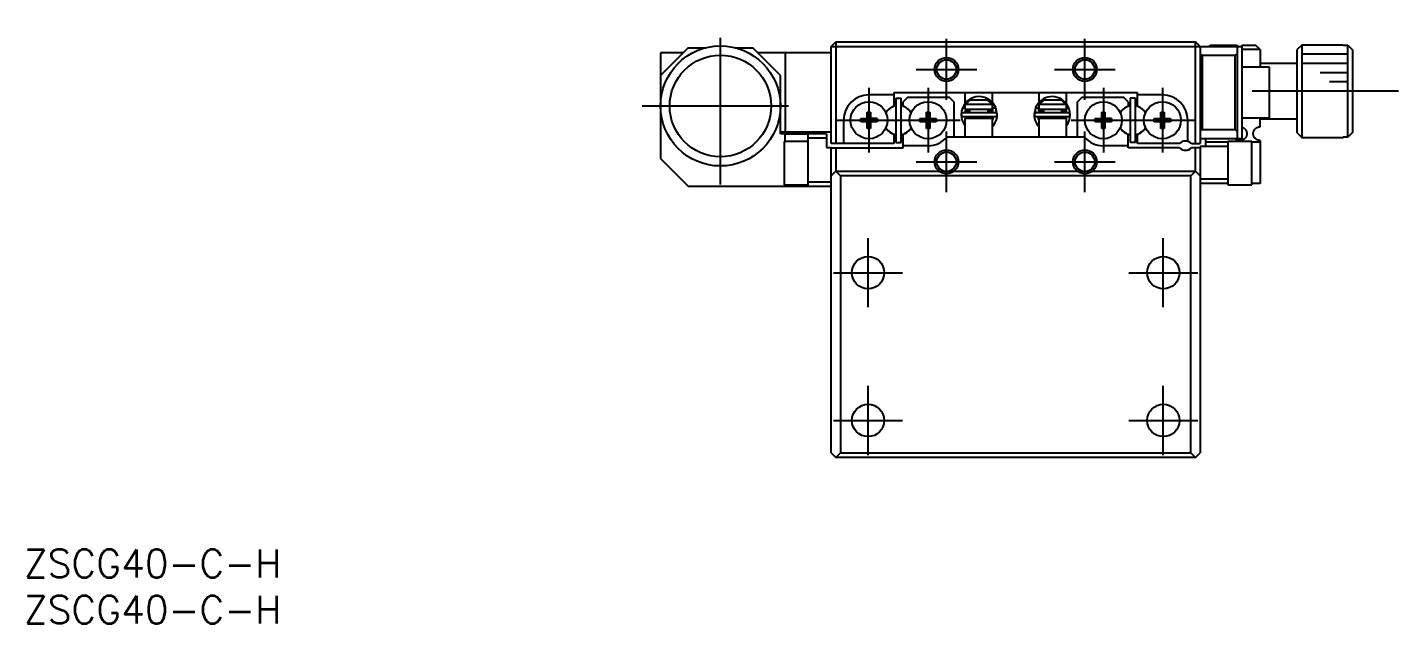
# Model space of a CAD drawing. Extents: x 0 to 312, y -8 to 225.
# Drawn here: x 0.4 to 149, y -8 to 56.5 of the extents above; entities that cross this region are included whole.
import ezdxf

# ---------------------------------------------------------------- set-up
doc = ezdxf.new("R2010")
doc.units = 0
doc.header["$LTSCALE"] = 0.5
doc.linetypes.add('CENTER', pattern=[50.8, 31.75, -6.35, 6.35, -6.35])
for name, color, linetype in [('MSM_CENTER', 1, 'CENTER'), ('MSM_CONTINUOUS', 7, 'CONTINUOUS'), ('MSM_NARROW', 5, 'CONTINUOUS'), ('MSM_PART_NUMBER', 7, 'CONTINUOUS')]:
    doc.layers.add(name, color=color, linetype=linetype)
doc.styles.get("Standard").update_dxf_attribs({"font": 'txt.shx', "height": 3, "bigfont": 'bigfont.shx'})

# ---------------------------------------------------------------- blocks, each defined once
blk = doc.blocks.new('*U2')
at = {"layer": 'MSM_PART_NUMBER'}
blk.add_text('ZSCG40-C-H', height=3, dxfattribs=at).set_placement((0, -3))
blk = doc.blocks.new('*U3')
at = {"layer": 'MSM_PART_NUMBER'}
blk.add_text('ZSCG40-C-H', height=3, dxfattribs=at).set_placement((0, -8))

msp = doc.modelspace()

# ---------------------------------------------------------------- linework, layer by layer
at = {"layer": 'MSM_CENTER'}
for p, q in [((75.5, 39.54), (75.5, 56.54)), ((100, 48.69), (100, 55.29)), ((115, 48.69), (115, 55.29)), ((96.7, 51.99), (103.3, 51.99)), ((111.7, 51.99), (118.3, 51.99)), ((91.6, 49.99), (91.6, 42.99)), ((98, 49.99), (98, 42.99)), ((117, 49.99), (117, 42.99)), ((123.4, 49.99), (123.4, 42.99)), ((149, 49.64), (133, 49.64)), ((67, 48.04), (84, 48.04)), ((88.1, 46.49), (101.5, 46.49)), ((113.5, 46.49), (126.9, 46.49)), ((100, 38.69), (100, 45.29)), ((115, 38.69), (115, 45.29)), ((96.7, 41.99), (103.3, 41.99)), ((111.7, 41.99), (118.3, 41.99)), ((91.5, 26.24), (91.5, 33.74)), ((123.5, 26.24), (123.5, 33.74)), ((87.75, 29.99), (95.25, 29.99)), ((119.75, 29.99), (127.25, 29.99)), ((91.5, 10.24), (91.5, 17.74)), ((123.5, 10.24), (123.5, 17.74)), ((87.75, 13.99), (95.25, 13.99)), ((119.75, 13.99), (127.25, 13.99))]:
    msp.add_line(p, q, dxfattribs=at)
at = {"layer": 'MSM_CONTINUOUS'}
for p, q in [((87.5, 54.49), (88, 54.99)), ((88, 54.99), (88, 43.99)), ((88, 54.99), (127, 54.99)), ((127, 43.99), (127, 54.99)), ((127.5, 54.49), (127, 54.99)), ((72, 54.34), (69, 51.34)), ((69, 53.79), (69, 42.34)), ((71.45, 53.79), (69, 53.79)), ((72, 54.34), (73.9, 54.34)), ((77.1, 54.34), (79, 54.34)), ((82, 51.34), (79, 54.34)), ((87.5, 53.79), (79.55, 53.79)), ((82.5, 53.79), (82.5, 45.19)), ((87.5, 43.99), (87.5, 54.49)), ((87.5, 54.49), (132, 54.49)), ((127.5, 54.49), (127.5, 43.99)), ((127.5, 53.69), (127.7, 53.49)), ((128.6, 54.64), (128.45, 54.49)), ((128.6, 54.64), (131.5, 54.64)), ((131.3, 53.49), (131.5, 53.69)), ((131.5, 54.64), (131.5, 44.49)), ((132, 54.64), (132, 44.49)), ((132, 54.64), (133.5, 54.64)), ((134, 54.14), (132, 54.14)), ((134, 54.14), (133.5, 54.64)), ((134, 54.14), (134, 52.24)), ((138.5, 54.64), (138, 54.14)), ((138, 45.14), (138, 54.14)), ((138.5, 54.64), (138.5, 44.64)), ((143, 54.64), (138.5, 54.64)), ((143, 54.64), (143, 54.62)), ((143, 54.62), (143.5, 54.62)), ((143.5, 44.66), (143.5, 54.62)), ((143.5, 54.62), (144, 54.12)), ((144, 54.12), (144, 45.16)), ((131.3, 53.49), (127.7, 53.49)), ((127.7, 53.49), (127.7, 45.49)), ((131.3, 45.49), (131.3, 53.49)), ((135, 52.24), (132, 52.24)), ((138, 52.64), (134, 52.64)), ((135, 46.74), (135, 52.24)), ((82, 45.04), (82, 51.34)), ((94.3, 49.24), (91.6, 49.24)), ((94.3, 49.49), (120.7, 49.49)), ((94.3, 49.49), (94.3, 48.04)), ((102, 49.49), (102, 48.28)), ((105, 48.4), (105, 49.49)), ((110, 49.49), (110, 48.4)), ((113, 48.28), (113, 49.49)), ((120.7, 48.04), (120.7, 49.49)), ((123.4, 49.24), (120.7, 49.24)), ((94.04, 47.89), (94.3, 48.04)), ((94.5, 48.89), (94.5, 44.09)), ((94.5, 48.89), (95.1, 48.89)), ((95.1, 44.09), (95.1, 48.89)), ((95.8, 48.99), (95.3, 48.49)), ((95.3, 48.04), (95.3, 48.49)), ((95.3, 48.04), (95.56, 47.89)), ((95.8, 48.99), (100.3, 48.99)), ((100.8, 48.49), (100.3, 48.99)), ((100.8, 48.49), (100.8, 44.69)), ((101.75, 47.86), (101.73, 47.8)), ((101.77, 47.85), (101.75, 47.86)), ((101.97, 47.75), (101.76, 47.86)), ((102, 47.74), (101.97, 47.75)), ((105, 48.19), (102, 48.19)), ((102, 48.19), (102, 47.69)), ((102, 47.69), (105, 47.69)), ((102.01, 47.3), (102.11, 47.69)), ((102.05, 48.19), (102.58, 48.69)), ((102.1, 47.65), (102.11, 47.67)), ((102.1, 47.64), (102.1, 47.65)), ((102.1, 47.62), (102.1, 47.64)), ((102.1, 47.61), (102.1, 47.62)), ((102.1, 47.6), (102.1, 47.61)), ((102.1, 47.58), (102.1, 47.6)), ((102.1, 47.57), (102.1, 47.58)), ((102.1, 47.55), (102.1, 47.57)), ((102.11, 47.68), (102.12, 47.7)), ((102.11, 47.67), (102.11, 47.68)), ((102.12, 47.7), (102.12, 47.7)), ((102.5, 47.69), (102.5, 47.3)), ((102.58, 48.69), (104.42, 48.69)), ((104.42, 48.69), (104.95, 48.19)), ((104.5, 47.3), (104.5, 47.69)), ((104.97, 47.7), (104.98, 47.69)), ((104.98, 47.69), (104.98, 47.68)), ((104.98, 47.68), (104.99, 47.66)), ((104.99, 47.66), (104.99, 47.65)), ((104.99, 47.65), (104.99, 47.63)), ((104.99, 47.63), (104.99, 47.62)), ((104.99, 47.62), (105, 47.6)), ((105, 47.57), (104.99, 47.56)), ((104.99, 47.56), (104.99, 47.54)), ((105, 48.39), (105, 48.39)), ((105, 47.69), (105, 48.19)), ((105.1, 47.8), (105, 47.74)), ((105, 47.73), (105.01, 47.74)), ((105, 47.6), (105, 47.59)), ((105, 47.59), (105, 47.57)), ((105.01, 47.74), (105.02, 47.75)), ((105.02, 47.75), (105.03, 47.75)), ((105.03, 47.75), (105.04, 47.76)), ((105.04, 47.76), (105.05, 47.76)), ((105.05, 47.76), (105.07, 47.77)), ((105.07, 47.77), (105.08, 47.78)), ((105.08, 47.78), (105.09, 47.79)), ((105.09, 47.79), (105.11, 47.79)), ((105.34, 47.87), (105.1, 47.8)), ((105.11, 47.79), (105.12, 47.8)), ((105.12, 47.8), (105.14, 47.81)), ((105.14, 47.81), (105.15, 47.81)), ((105.15, 47.81), (105.17, 47.82)), ((105.17, 47.82), (105.18, 47.82)), ((105.18, 47.82), (105.2, 47.83)), ((105.2, 47.83), (105.21, 47.84)), ((105.21, 47.84), (105.23, 47.84)), ((105.23, 47.84), (105.24, 47.85)), ((105.24, 47.85), (105.25, 47.85)), ((105.25, 47.85), (105.27, 47.85)), ((105.27, 47.85), (105.28, 47.86)), ((105.28, 47.86), (105.29, 47.86)), ((105.29, 47.86), (105.3, 47.86)), ((105.3, 47.86), (105.31, 47.86)), ((105.31, 47.86), (105.32, 47.86)), ((105.32, 47.86), (105.32, 47.86)), ((105.32, 47.86), (105.33, 47.86)), ((105.33, 47.86), (105.34, 47.86)), ((105.34, 47.86), (105.34, 47.86)), ((105.35, 47.84), (105.34, 47.86)), ((105.34, 47.86), (105.34, 47.86)), ((105.34, 47.86), (105.34, 47.86)), ((105.36, 47.81), (105.35, 47.84)), ((105.5, 47.12), (105.36, 47.81)), ((105.37, 47.78), (105.36, 47.81)), ((105.38, 47.74), (105.37, 47.78)), ((105.39, 47.71), (105.38, 47.74)), ((105.39, 47.68), (105.39, 47.71)), ((105.39, 47.64), (105.39, 47.68)), ((105.4, 47.61), (105.39, 47.64)), ((105.39, 47.54), (105.4, 47.57)), ((105.4, 47.57), (105.4, 47.61)), ((109.64, 47.81), (109.5, 47.12)), ((109.61, 47.66), (109.6, 47.63)), ((109.6, 47.63), (109.6, 47.59)), ((109.6, 47.59), (109.6, 47.56)), ((109.6, 47.56), (109.61, 47.53)), ((109.62, 47.73), (109.61, 47.7)), ((109.61, 47.7), (109.61, 47.66)), ((109.63, 47.76), (109.62, 47.73)), ((109.64, 47.8), (109.63, 47.76)), ((109.65, 47.83), (109.64, 47.8)), ((109.66, 47.86), (109.65, 47.83)), ((109.66, 47.87), (109.9, 47.8)), ((109.66, 47.87), (109.66, 47.86)), ((109.66, 47.86), (109.66, 47.86)), ((109.66, 47.86), (109.66, 47.86)), ((109.66, 47.86), (109.66, 47.86)), ((109.67, 47.86), (109.66, 47.86)), ((109.68, 47.86), (109.67, 47.86)), ((109.69, 47.86), (109.68, 47.86)), ((109.68, 47.86), (109.68, 47.86)), ((109.7, 47.86), (109.69, 47.86)), ((109.71, 47.86), (109.7, 47.86)), ((109.72, 47.86), (109.71, 47.86)), ((109.73, 47.85), (109.72, 47.86)), ((109.75, 47.85), (109.73, 47.85)), ((109.76, 47.85), (109.75, 47.85)), ((109.77, 47.84), (109.76, 47.85)), ((109.79, 47.84), (109.77, 47.84)), ((109.8, 47.83), (109.79, 47.84)), ((109.82, 47.82), (109.8, 47.83)), ((109.83, 47.82), (109.82, 47.82)), ((109.85, 47.81), (109.83, 47.82)), ((109.86, 47.81), (109.85, 47.81)), ((109.88, 47.8), (109.86, 47.81)), ((109.89, 47.79), (109.88, 47.8)), ((109.91, 47.79), (109.89, 47.79)), ((109.9, 47.8), (110, 47.74)), ((109.92, 47.78), (109.91, 47.79)), ((109.93, 47.77), (109.92, 47.78)), ((109.95, 47.76), (109.93, 47.77)), ((109.96, 47.76), (109.95, 47.76)), ((109.97, 47.75), (109.96, 47.76)), ((109.98, 47.75), (109.97, 47.75)), ((109.99, 47.74), (109.98, 47.75)), ((110, 47.73), (109.99, 47.74)), ((110, 48.39), (110, 48.39)), ((113, 48.19), (110, 48.19)), ((110, 48.19), (110, 47.69)), ((110, 47.69), (113, 47.69)), ((110, 47.61), (110.01, 47.62)), ((110, 47.6), (110, 47.61)), ((110, 47.58), (110, 47.6)), ((110, 47.57), (110, 47.58)), ((110.01, 47.55), (110, 47.57)), ((110.01, 47.67), (110.02, 47.68)), ((110.01, 47.65), (110.01, 47.67)), ((110.01, 47.64), (110.01, 47.65)), ((110.01, 47.62), (110.01, 47.64)), ((110.02, 47.68), (110.02, 47.7)), ((110.02, 47.7), (110.03, 47.7)), ((110.05, 48.19), (110.58, 48.69)), ((110.5, 47.69), (110.5, 47.3)), ((110.58, 48.69), (112.42, 48.69)), ((112.42, 48.69), (112.95, 48.19)), ((112.5, 47.3), (112.5, 47.69)), ((112.88, 47.7), (112.88, 47.69)), ((112.88, 47.69), (112.89, 47.68)), ((112.89, 47.69), (112.99, 47.3)), ((112.89, 47.68), (112.89, 47.66)), ((112.89, 47.66), (112.9, 47.65)), ((112.9, 47.65), (112.9, 47.63)), ((112.9, 47.63), (112.9, 47.62)), ((112.9, 47.62), (112.9, 47.6)), ((112.9, 47.6), (112.9, 47.59)), ((112.9, 47.59), (112.9, 47.57)), ((112.9, 47.57), (112.9, 47.56)), ((112.9, 47.56), (112.9, 47.54)), ((113, 48.28), (113, 48.28)), ((113, 48.28), (113, 48.28)), ((113, 47.69), (113, 48.19)), ((113, 47.74), (113.03, 47.75)), ((113.03, 47.75), (113.24, 47.86)), ((113.23, 47.85), (113.25, 47.86)), ((113.24, 47.86), (113.24, 47.87)), ((113.27, 47.81), (113.25, 47.86)), ((114.7, 48.99), (114.2, 48.49)), ((114.2, 44.69), (114.2, 48.49)), ((114.7, 48.99), (119.2, 48.99)), ((119.7, 48.49), (119.2, 48.99)), ((119.7, 48.04), (119.44, 47.89)), ((119.7, 48.49), (119.7, 48.04)), ((119.9, 48.89), (119.9, 44.09)), ((120.5, 48.89), (119.9, 48.89)), ((120.5, 44.09), (120.5, 48.89)), ((120.96, 47.89), (120.7, 48.04)), ((88.85, 46.49), (88.85, 43.99)), ((90.71, 46.31), (90.71, 46.67)), ((90.71, 46.67), (91.42, 46.67)), ((91.42, 46.31), (90.71, 46.31)), ((91.42, 47.38), (91.78, 47.38)), ((91.42, 46.67), (91.42, 47.38)), ((91.43, 46.66), (91.42, 46.67)), ((91.43, 46.32), (91.42, 46.31)), ((91.42, 45.6), (91.42, 46.31)), ((91.43, 46.32), (91.43, 46.66)), ((91.43, 46.66), (91.77, 46.66)), ((91.77, 46.32), (91.43, 46.32)), ((91.77, 46.66), (91.78, 46.67)), ((91.77, 46.66), (91.77, 46.32)), ((91.77, 46.32), (91.78, 46.31)), ((91.78, 47.38), (91.78, 46.67)), ((92.49, 46.67), (91.78, 46.67)), ((91.78, 46.31), (91.78, 45.6)), ((92.49, 46.31), (91.78, 46.31)), ((92.49, 46.67), (92.49, 46.31)), ((97.11, 46.31), (97.11, 46.67)), ((97.11, 46.67), (97.82, 46.67)), ((97.82, 46.31), (97.11, 46.31)), ((97.82, 47.38), (98.18, 47.38)), ((97.82, 46.67), (97.82, 47.38)), ((97.83, 46.66), (97.82, 46.67)), ((97.83, 46.32), (97.82, 46.31)), ((97.82, 45.6), (97.82, 46.31)), ((97.83, 46.32), (97.83, 46.66)), ((97.83, 46.66), (98.17, 46.66)), ((98.17, 46.32), (97.83, 46.32)), ((98.17, 46.66), (98.18, 46.67)), ((98.17, 46.66), (98.17, 46.32)), ((98.17, 46.32), (98.18, 46.31)), ((98.18, 47.38), (98.18, 46.67)), ((98.18, 46.67), (98.89, 46.67)), ((98.18, 46.31), (98.18, 45.6)), ((98.89, 46.31), (98.18, 46.31)), ((98.89, 46.67), (98.89, 46.31)), ((105.3, 47.3), (101.8, 47.3)), ((101.8, 46.9), (105.3, 46.9)), ((105, 46.69), (102, 46.69)), ((102, 46.69), (102, 44.69)), ((102.05, 46.69), (102.01, 46.9)), ((102.1, 47.54), (102.1, 47.55)), ((102.11, 47.52), (102.1, 47.54)), ((102.11, 47.51), (102.11, 47.52)), ((102.11, 47.49), (102.11, 47.51)), ((102.12, 47.48), (102.11, 47.49)), ((102.12, 47.49), (102.5, 47.49)), ((102.13, 47.47), (102.12, 47.48)), ((102.13, 47.45), (102.13, 47.47)), ((102.14, 47.44), (102.13, 47.45)), ((102.15, 47.43), (102.14, 47.44)), ((102.16, 47.42), (102.15, 47.43)), ((102.17, 47.4), (102.16, 47.42)), ((102.18, 47.39), (102.17, 47.4)), ((102.19, 47.38), (102.18, 47.39)), ((102.2, 47.37), (102.19, 47.38)), ((102.21, 47.36), (102.2, 47.37)), ((102.22, 47.35), (102.21, 47.36)), ((102.23, 47.35), (102.22, 47.35)), ((102.24, 47.34), (102.23, 47.35)), ((102.26, 47.33), (102.24, 47.34)), ((102.27, 47.32), (102.26, 47.33)), ((102.28, 47.32), (102.27, 47.32)), ((102.3, 47.31), (102.28, 47.32)), ((102.31, 47.31), (102.3, 47.31)), ((102.33, 47.31), (102.31, 47.31)), ((102.34, 47.3), (102.33, 47.31)), ((102.35, 47.3), (102.34, 47.3)), ((102.37, 47.3), (102.35, 47.3)), ((102.38, 47.3), (102.37, 47.3)), ((102.4, 47.3), (102.38, 47.3)), ((102.5, 46.9), (102.5, 46.69)), ((104.5, 47.49), (104.98, 47.49)), ((104.5, 46.69), (104.5, 46.9)), ((104.72, 47.3), (104.7, 47.3)), ((104.7, 47.3), (104.7, 47.3)), ((104.73, 47.3), (104.72, 47.3)), ((104.75, 47.3), (104.73, 47.3)), ((104.76, 47.3), (104.75, 47.3)), ((104.77, 47.31), (104.76, 47.3)), ((104.79, 47.31), (104.77, 47.31)), ((104.8, 47.32), (104.79, 47.31)), ((104.82, 47.32), (104.8, 47.32)), ((104.83, 47.33), (104.82, 47.32)), ((104.84, 47.33), (104.83, 47.33)), ((104.86, 47.34), (104.84, 47.33)), ((104.87, 47.35), (104.86, 47.34)), ((104.88, 47.36), (104.87, 47.35)), ((104.89, 47.37), (104.88, 47.36)), ((104.9, 47.38), (104.89, 47.37)), ((104.91, 47.39), (104.9, 47.38)), ((104.92, 47.4), (104.91, 47.39)), ((104.93, 47.41), (104.92, 47.4)), ((104.94, 47.42), (104.93, 47.41)), ((104.95, 47.43), (104.94, 47.42)), ((104.96, 47.45), (104.95, 47.43)), ((104.97, 47.47), (104.96, 47.46)), ((104.96, 47.46), (104.96, 47.45)), ((104.98, 47.49), (104.97, 47.47)), ((104.99, 47.51), (104.98, 47.5)), ((104.98, 47.5), (104.98, 47.49)), ((104.99, 47.54), (104.99, 47.53)), ((104.99, 47.53), (104.99, 47.51)), ((105, 44.69), (105, 46.69)), ((105.04, 46.67), (105, 46.56)), ((105.09, 46.9), (105.04, 46.67)), ((105.33, 47.31), (105.35, 47.34)), ((105.33, 47.29), (105.33, 47.31)), ((105.35, 47.34), (105.36, 47.37)), ((105.36, 47.37), (105.37, 47.4)), ((105.37, 47.4), (105.38, 47.44)), ((105.38, 47.44), (105.39, 47.47)), ((105.39, 47.5), (105.39, 47.54)), ((105.39, 47.47), (105.39, 47.5)), ((109.61, 47.53), (109.61, 47.49)), ((109.61, 47.49), (109.62, 47.46)), ((109.62, 47.46), (109.62, 47.42)), ((109.62, 47.42), (109.63, 47.39)), ((109.63, 47.39), (109.64, 47.36)), ((109.64, 47.36), (109.66, 47.33)), ((109.66, 47.33), (109.67, 47.29)), ((113.2, 47.3), (109.7, 47.3)), ((109.7, 46.9), (113.2, 46.9)), ((109.96, 46.66), (109.91, 46.9)), ((110, 46.56), (109.96, 46.66)), ((113, 46.69), (110, 46.69)), ((110, 46.69), (110, 44.69)), ((110.01, 47.54), (110.01, 47.55)), ((110.01, 47.52), (110.01, 47.54)), ((110.02, 47.51), (110.01, 47.52)), ((110.02, 47.49), (110.02, 47.51)), ((110.02, 47.49), (110.5, 47.49)), ((110.03, 47.48), (110.02, 47.49)), ((110.03, 47.47), (110.03, 47.48)), ((110.04, 47.45), (110.03, 47.47)), ((110.05, 47.44), (110.04, 47.45)), ((110.05, 47.43), (110.05, 47.44)), ((110.06, 47.42), (110.05, 47.43)), ((110.07, 47.4), (110.06, 47.42)), ((110.08, 47.39), (110.07, 47.4)), ((110.09, 47.38), (110.08, 47.39)), ((110.1, 47.37), (110.09, 47.38)), ((110.11, 47.36), (110.1, 47.37)), ((110.13, 47.35), (110.11, 47.36)), ((110.14, 47.35), (110.13, 47.35)), ((110.15, 47.34), (110.14, 47.35)), ((110.16, 47.33), (110.15, 47.34)), ((110.18, 47.32), (110.16, 47.33)), ((110.19, 47.32), (110.18, 47.32)), ((110.2, 47.31), (110.19, 47.32)), ((110.22, 47.31), (110.2, 47.31)), ((110.23, 47.31), (110.22, 47.31)), ((110.25, 47.3), (110.23, 47.31)), ((110.26, 47.3), (110.25, 47.3)), ((110.28, 47.3), (110.26, 47.3)), ((110.29, 47.3), (110.28, 47.3)), ((110.3, 47.3), (110.29, 47.3)), ((110.5, 46.9), (110.5, 46.69)), ((112.5, 47.49), (112.88, 47.49)), ((112.5, 46.69), (112.5, 46.9)), ((112.61, 47.3), (112.6, 47.3)), ((112.62, 47.3), (112.61, 47.3)), ((112.64, 47.3), (112.62, 47.3)), ((112.65, 47.3), (112.64, 47.3)), ((112.67, 47.3), (112.65, 47.3)), ((112.68, 47.31), (112.67, 47.3)), ((112.69, 47.31), (112.68, 47.31)), ((112.71, 47.32), (112.69, 47.31)), ((112.72, 47.32), (112.71, 47.32)), ((112.74, 47.33), (112.72, 47.32)), ((112.75, 47.33), (112.74, 47.33)), ((112.76, 47.34), (112.75, 47.33)), ((112.77, 47.35), (112.76, 47.34)), ((112.79, 47.36), (112.77, 47.35)), ((112.8, 47.37), (112.79, 47.36)), ((112.81, 47.38), (112.8, 47.37)), ((112.82, 47.39), (112.81, 47.38)), ((112.83, 47.4), (112.82, 47.39)), ((112.84, 47.41), (112.83, 47.4)), ((112.85, 47.42), (112.84, 47.41)), ((112.86, 47.43), (112.85, 47.42)), ((112.87, 47.46), (112.86, 47.45)), ((112.86, 47.45), (112.86, 47.43)), ((112.88, 47.47), (112.87, 47.46)), ((112.89, 47.5), (112.88, 47.49)), ((112.88, 47.49), (112.88, 47.47)), ((112.9, 47.53), (112.89, 47.51)), ((112.89, 47.51), (112.89, 47.5)), ((112.9, 47.54), (112.9, 47.53)), ((112.99, 46.9), (112.95, 46.69)), ((113, 44.69), (113, 46.69)), ((116.11, 46.67), (116.82, 46.67)), ((116.11, 46.31), (116.11, 46.67)), ((116.82, 46.31), (116.11, 46.31)), ((116.82, 47.38), (117.18, 47.38)), ((116.82, 46.67), (116.82, 47.38)), ((116.83, 46.66), (116.82, 46.67)), ((116.83, 46.32), (116.82, 46.31)), ((116.82, 45.6), (116.82, 46.31)), ((116.83, 46.32), (116.83, 46.66)), ((116.83, 46.66), (117.17, 46.66)), ((117.17, 46.32), (116.83, 46.32)), ((117.17, 46.66), (117.18, 46.67)), ((117.17, 46.66), (117.17, 46.32)), ((117.17, 46.32), (117.18, 46.31)), ((117.18, 47.38), (117.18, 46.67)), ((117.89, 46.67), (117.18, 46.67)), ((117.18, 46.31), (117.18, 45.6)), ((117.89, 46.31), (117.18, 46.31)), ((117.89, 46.67), (117.89, 46.31)), ((122.51, 46.31), (122.51, 46.67)), ((122.51, 46.67), (123.22, 46.67)), ((123.22, 46.31), (122.51, 46.31)), ((123.22, 47.38), (123.58, 47.38)), ((123.22, 46.67), (123.22, 47.38)), ((123.23, 46.66), (123.22, 46.67)), ((123.23, 46.32), (123.22, 46.31)), ((123.22, 45.6), (123.22, 46.31)), ((123.23, 46.32), (123.23, 46.66)), ((123.23, 46.66), (123.57, 46.66)), ((123.57, 46.32), (123.23, 46.32)), ((123.57, 46.66), (123.58, 46.67)), ((123.57, 46.66), (123.57, 46.32)), ((123.57, 46.32), (123.58, 46.31)), ((123.58, 47.38), (123.58, 46.67)), ((123.58, 46.67), (124.29, 46.67)), ((123.58, 46.31), (123.58, 45.6)), ((124.29, 46.31), (123.58, 46.31)), ((124.29, 46.67), (124.29, 46.31)), ((126.15, 44.21), (126.15, 46.49)), ((132, 46.74), (135, 46.74)), ((134, 45.79), (134, 46.74)), ((134, 46.64), (138, 46.64)), ((87.5, 45.19), (82, 45.19)), ((87, 45.04), (82, 45.04)), ((82.5, 44.19), (82.5, 45.04)), ((85, 45), (82.5, 45)), ((85, 39.34), (85, 45.04)), ((87, 45.04), (87, 43.54)), ((91.78, 45.6), (91.42, 45.6)), ((94.3, 44.94), (94.04, 45.09)), ((94.3, 44.94), (94.3, 43.99)), ((95.56, 45.09), (95.3, 44.94)), ((95.3, 43.49), (95.3, 44.94)), ((98.18, 45.6), (97.82, 45.6)), ((100.08, 44.69), (114.92, 44.69)), ((117.18, 45.6), (116.82, 45.6)), ((119.44, 45.09), (119.7, 44.94)), ((119.7, 43.49), (119.7, 44.94)), ((120.7, 44.94), (120.96, 45.09)), ((120.7, 43.99), (120.7, 44.94)), ((123.58, 45.6), (123.22, 45.6)), ((127.7, 45.49), (127.5, 45.29)), ((127.7, 45.49), (131.3, 45.49)), ((131.5, 45.29), (131.3, 45.49)), ((132, 45.76), (132.03, 45.75)), ((132.03, 45.75), (132.06, 45.75)), ((132.06, 45.75), (132.08, 45.73)), ((132.08, 45.73), (132.11, 45.72)), ((132.11, 45.72), (132.14, 45.71)), ((132.14, 45.71), (132.16, 45.7)), ((132.16, 45.7), (132.19, 45.68)), ((132.19, 45.68), (132.21, 45.67)), ((132.21, 45.67), (132.24, 45.65)), ((132.24, 45.65), (132.26, 45.63)), ((132.26, 45.63), (132.28, 45.62)), ((132.28, 45.62), (132.3, 45.6)), ((132.3, 45.6), (132.33, 45.57)), ((132.33, 45.57), (132.35, 45.55)), ((132.35, 45.55), (132.38, 45.52)), ((132.38, 45.52), (132.4, 45.49)), ((132.41, 44.6), (132.38, 44.57)), ((132.4, 45.49), (132.42, 45.46)), ((132.44, 44.65), (132.41, 44.6)), ((132.42, 45.46), (132.44, 45.43)), ((132.44, 45.43), (132.46, 45.4)), ((132.46, 44.69), (132.44, 44.65)), ((132.46, 45.4), (132.48, 45.37)), ((132.49, 44.74), (132.46, 44.69)), ((132.48, 45.37), (132.49, 45.33)), ((132.49, 45.33), (132.5, 45.3)), ((132.51, 44.79), (132.49, 44.74)), ((132.5, 45.3), (132.52, 45.27)), ((132.52, 44.84), (132.51, 44.79)), ((132.52, 45.27), (132.53, 45.23)), ((132.54, 44.89), (132.52, 44.84)), ((132.53, 45.23), (132.53, 45.2)), ((132.53, 45.2), (132.54, 45.15)), ((132.54, 45.15), (132.55, 45.11)), ((132.55, 44.97), (132.54, 44.93)), ((132.54, 44.93), (132.54, 44.89)), ((132.55, 45.11), (132.55, 45.06)), ((132.55, 45.06), (132.55, 45.02)), ((132.55, 45.02), (132.55, 44.97)), ((133.25, 45.12), (133.26, 45.17)), ((133.25, 45.08), (133.25, 45.12)), ((133.25, 45.04), (133.25, 45.08)), ((133.25, 44.99), (133.25, 45.04)), ((133.26, 44.95), (133.25, 44.99)), ((133.26, 45.17), (133.27, 45.21)), ((133.26, 44.9), (133.26, 44.95)), ((133.27, 44.86), (133.26, 44.9)), ((133.27, 45.21), (133.28, 45.26)), ((133.28, 44.82), (133.27, 44.86)), ((133.28, 45.26), (133.3, 45.3)), ((133.3, 44.77), (133.28, 44.82)), ((133.3, 45.3), (133.31, 45.34)), ((133.32, 44.73), (133.3, 44.77)), ((133.31, 45.34), (133.33, 45.37)), ((133.34, 44.68), (133.32, 44.73)), ((133.33, 45.37), (133.35, 45.41)), ((133.36, 44.64), (133.34, 44.68)), ((133.35, 45.41), (133.36, 45.44)), ((133.36, 45.44), (133.38, 45.46)), ((133.4, 44.59), (133.36, 44.64)), ((133.38, 45.46), (133.4, 45.49)), ((133.4, 45.49), (133.42, 45.52)), ((133.44, 44.54), (133.4, 44.59)), ((133.42, 45.52), (133.44, 45.54)), ((133.44, 45.54), (133.46, 45.57)), ((133.46, 45.57), (133.49, 45.59)), ((133.49, 45.59), (133.51, 45.61)), ((133.51, 45.61), (133.54, 45.63)), ((133.54, 45.63), (133.57, 45.65)), ((133.57, 45.65), (133.6, 45.67)), ((133.6, 45.67), (133.63, 45.69)), ((133.63, 45.69), (133.66, 45.71)), ((133.66, 45.71), (133.68, 45.72)), ((133.68, 45.72), (133.71, 45.73)), ((133.71, 45.73), (133.74, 45.74)), ((133.74, 45.74), (133.77, 45.75)), ((133.77, 45.75), (133.8, 45.76)), ((133.8, 45.76), (133.83, 45.77)), ((133.83, 45.77), (133.86, 45.78)), ((133.86, 45.78), (133.9, 45.78)), ((133.9, 45.78), (133.93, 45.79)), ((133.93, 45.79), (133.97, 45.79)), ((133.97, 45.79), (134, 45.79)), ((138, 45.14), (138.5, 44.64)), ((138.5, 44.64), (143, 44.64)), ((143, 44.66), (143, 44.64)), ((143.5, 44.66), (143, 44.66)), ((144, 45.16), (143.5, 44.66)), ((82.4, 44.19), (82.4, 39.49)), ((85, 44.19), (82.4, 44.19)), ((87, 44.54), (85, 44.54)), ((87, 43.54), (87.5, 43.54)), ((94.3, 43.99), (87.5, 43.99)), ((87.5, 10.49), (87.5, 43.54)), ((87.5, 43.49), (95.3, 43.49)), ((88, 43.49), (88, 40.99)), ((94.5, 44.09), (95.1, 44.09)), ((98, 43.74), (95.3, 43.74)), ((119.7, 43.74), (117, 43.74)), ((125.24, 43.49), (119.7, 43.49)), ((120.5, 44.09), (119.9, 44.09)), ((125.24, 43.99), (120.7, 43.99)), ((126.56, 43.99), (127.5, 43.99)), ((127.5, 43.49), (126.56, 43.49)), ((127, 40.99), (127, 43.49)), ((132, 44.49), (127.5, 44.49)), ((130.5, 43.64), (127.5, 43.64)), ((127.5, 43.64), (127.5, 10.49)), ((128.1, 43.64), (128.1, 44.49)), ((128.1, 44.14), (130.5, 44.14)), ((130.5, 44.19), (130.5, 39.49)), ((133.1, 44.19), (130.5, 44.19)), ((131.3, 44.48), (131.29, 44.49)), ((131.34, 44.45), (131.3, 44.48)), ((131.38, 44.42), (131.34, 44.45)), ((131.41, 44.4), (131.38, 44.42)), ((131.44, 44.38), (131.41, 44.4)), ((131.47, 44.37), (131.44, 44.38)), ((131.51, 44.35), (131.47, 44.37)), ((131.55, 44.33), (131.51, 44.35)), ((131.59, 44.32), (131.55, 44.33)), ((131.6, 44.32), (131.59, 44.32)), ((131.62, 44.31), (131.6, 44.32)), ((131.64, 44.31), (131.62, 44.31)), ((131.66, 44.3), (131.64, 44.31)), ((131.68, 44.3), (131.66, 44.3)), ((131.7, 44.3), (131.68, 44.3)), ((131.71, 44.3), (131.7, 44.3)), ((131.72, 44.29), (131.71, 44.3)), ((131.74, 44.29), (131.72, 44.29)), ((131.75, 44.29), (131.74, 44.29)), ((131.76, 44.29), (131.75, 44.29)), ((131.78, 44.29), (131.76, 44.29)), ((131.79, 44.29), (131.78, 44.29)), ((131.8, 44.29), (131.79, 44.29)), ((131.81, 44.29), (131.8, 44.29)), ((131.82, 44.29), (131.81, 44.29)), ((131.84, 44.29), (131.82, 44.29)), ((131.85, 44.29), (131.84, 44.29)), ((131.86, 44.29), (131.85, 44.29)), ((131.87, 44.29), (131.86, 44.29)), ((131.88, 44.3), (131.87, 44.29)), ((131.9, 44.3), (131.88, 44.3)), ((131.91, 44.3), (131.9, 44.3)), ((131.93, 44.3), (131.91, 44.3)), ((131.94, 44.3), (131.93, 44.3)), ((131.95, 44.31), (131.94, 44.3)), ((131.98, 44.31), (131.95, 44.31)), ((132.01, 44.32), (131.98, 44.31)), ((132.04, 44.33), (132.01, 44.32)), ((132.06, 44.34), (132.04, 44.33)), ((132.09, 44.35), (132.06, 44.34)), ((132.11, 44.36), (132.09, 44.35)), ((132.15, 44.38), (132.11, 44.36)), ((132.19, 44.4), (132.15, 44.38)), ((132.23, 44.43), (132.19, 44.4)), ((132.27, 44.46), (132.23, 44.43)), ((132.31, 44.49), (132.27, 44.46)), ((132.35, 44.53), (132.31, 44.49)), ((132.38, 44.57), (132.35, 44.53)), ((133.1, 39.49), (133.1, 44.19)), ((133.1, 44.14), (134, 44.14)), ((133.48, 44.5), (133.44, 44.54)), ((133.51, 44.47), (133.48, 44.5)), ((133.55, 44.44), (133.51, 44.47)), ((133.59, 44.41), (133.55, 44.44)), ((133.63, 44.39), (133.59, 44.41)), ((133.65, 44.38), (133.63, 44.39)), ((133.68, 44.36), (133.65, 44.38)), ((133.71, 44.35), (133.68, 44.36)), ((133.74, 44.34), (133.71, 44.35)), ((133.77, 44.33), (133.74, 44.34)), ((133.8, 44.32), (133.77, 44.33)), ((133.81, 44.31), (133.8, 44.32)), ((133.83, 44.31), (133.81, 44.31)), ((133.85, 44.31), (133.83, 44.31)), ((133.87, 44.3), (133.85, 44.31)), ((133.89, 44.3), (133.87, 44.3)), ((133.91, 44.3), (133.89, 44.3)), ((133.92, 44.29), (133.91, 44.3)), ((133.93, 44.29), (133.92, 44.29)), ((133.94, 44.29), (133.93, 44.29)), ((133.95, 44.29), (133.94, 44.29)), ((133.96, 44.29), (133.95, 44.29)), ((133.98, 44.29), (133.96, 44.29)), ((133.99, 44.29), (133.98, 44.29)), ((134, 44.29), (133.99, 44.29)), ((134, 44.29), (134, 39.64)), ((69, 42.34), (72, 39.34)), ((88, 40.99), (87.5, 40.49)), ((88.5, 40.49), (88, 40.99)), ((88, 40.99), (127, 40.99)), ((126.5, 40.49), (88.5, 40.49)), ((88.5, 40.49), (88.5, 10.49)), ((127, 40.99), (126.5, 40.49)), ((126.5, 10.49), (126.5, 40.49)), ((127.5, 40.49), (127, 40.99)), ((127.5, 40.14), (130.5, 40.14)), ((72, 39.34), (87.5, 39.34)), ((82.4, 39.49), (85, 39.49)), ((82.5, 39.34), (82.5, 39.49)), ((82.5, 39.41), (85, 39.41)), ((85, 39.84), (87.5, 39.84)), ((130.5, 39.64), (127.5, 39.64)), ((130.5, 39.49), (133.1, 39.49)), ((134, 39.64), (133.1, 39.64)), ((87.5, 10.49), (88, 9.99)), ((88, 9.99), (88.5, 10.49)), ((88.5, 10.49), (126.5, 10.49)), ((126.5, 10.49), (127, 9.99)), ((127, 9.99), (127.5, 10.49)), ((127, 9.99), (88, 9.99))]:
    msp.add_line(p, q, dxfattribs=at)
for centre, radius in [((75.5, 48.04), 6.5), ((75.5, 48.04), 5.5), ((100, 51.99), 1.06), ((115, 51.99), 1.06), ((91.6, 46.49), 2), ((98, 46.49), 2), ((117, 46.49), 2), ((123.4, 46.49), 2), ((100, 41.99), 1.06), ((115, 41.99), 1.06), ((91.5, 29.99), 1.75), ((123.5, 29.99), 1.75), ((91.5, 13.99), 1.75), ((123.5, 13.99), 1.75)]:
    msp.add_circle(centre, radius, dxfattribs=at)
for centre, radius, start, end in [((91.6, 46.49), 2.75, 90, 180), ((103.55, 47.1), 1.95, 23.0706, 179.1971), ((111.45, 47.1), 1.95, 35.5274, 156.9417), ((123.4, 46.49), 2.75, 0, 90), ((94.8, 46.49), 1.59, 100.8931, 149.5668), ((94.91, 46.38), 1.75, 120, 148.1185), ((94.8, 46.49), 1.59, 30.4333, 79.107), ((94.69, 46.38), 1.75, 31.8815, 60), ((111.45, 47.1), 1.95, 0.8079, 35.4688), ((120.2, 46.49), 1.59, 100.893, 149.5667), ((120.31, 46.38), 1.75, 120, 148.1185), ((120.2, 46.49), 1.59, 30.4332, 79.1069), ((120.09, 46.38), 1.75, 31.8815, 60), ((101.8, 47.1), 0.2, 90, 270), ((103.54, 47.1), 1.94, 180.7056, 217.4867), ((103.54, 47.1), 1.95, 318.2758, 359.1502), ((105.3, 47.1), 0.2, 270, 90), ((109.7, 47.1), 0.2, 90, 270), ((111.46, 47.1), 1.95, 180.8431, 221.7319), ((111.46, 47.1), 1.95, 322.5338, 359.1806), ((113.2, 47.1), 0.2, 270, 90), ((94.8, 46.49), 1.59, 210.4332, 259.1069), ((94.91, 46.61), 1.75, 211.8815, 240), ((94.8, 46.49), 1.59, 280.893, 329.5668), ((94.69, 46.61), 1.75, 300, 328.1185), ((98, 46.49), 2.75, 270, 319.1148), ((117, 46.49), 2.75, 220.8852, 270), ((120.2, 46.49), 1.59, 210.4333, 259.107), ((120.31, 46.61), 1.75, 211.8815, 240), ((120.2, 46.49), 1.59, 280.8931, 329.5668), ((120.09, 46.61), 1.75, 300, 328.1185), ((125.9, 43.24), 1, 48.5904, 131.4096), ((125.9, 44.24), 1, 228.5904, 311.4096)]:
    msp.add_arc(centre, radius, start, end, dxfattribs=at)
at = {"layer": 'MSM_NARROW'}
for p, q in [((143.5, 53.64), (138.5, 53.64)), ((143.5, 52.64), (138.5, 52.64)), ((143.5, 51.64), (140.5, 51.64)), ((143.5, 50.64), (141.5, 50.64))]:
    msp.add_line(p, q, dxfattribs=at)
for centre in [(100, 51.99), (115, 51.99), (100, 41.99), (115, 41.99)]:
    msp.add_circle(centre, 1.3, dxfattribs=at)

# ---------------------------------------------------------------- block references
at = {"layer": 'MSM_CONTINUOUS'}
for name in ['*U2', '*U3']:
    msp.add_blockref(name, (0, 0), dxfattribs=at)

doc.saveas('drawing.dxf')
